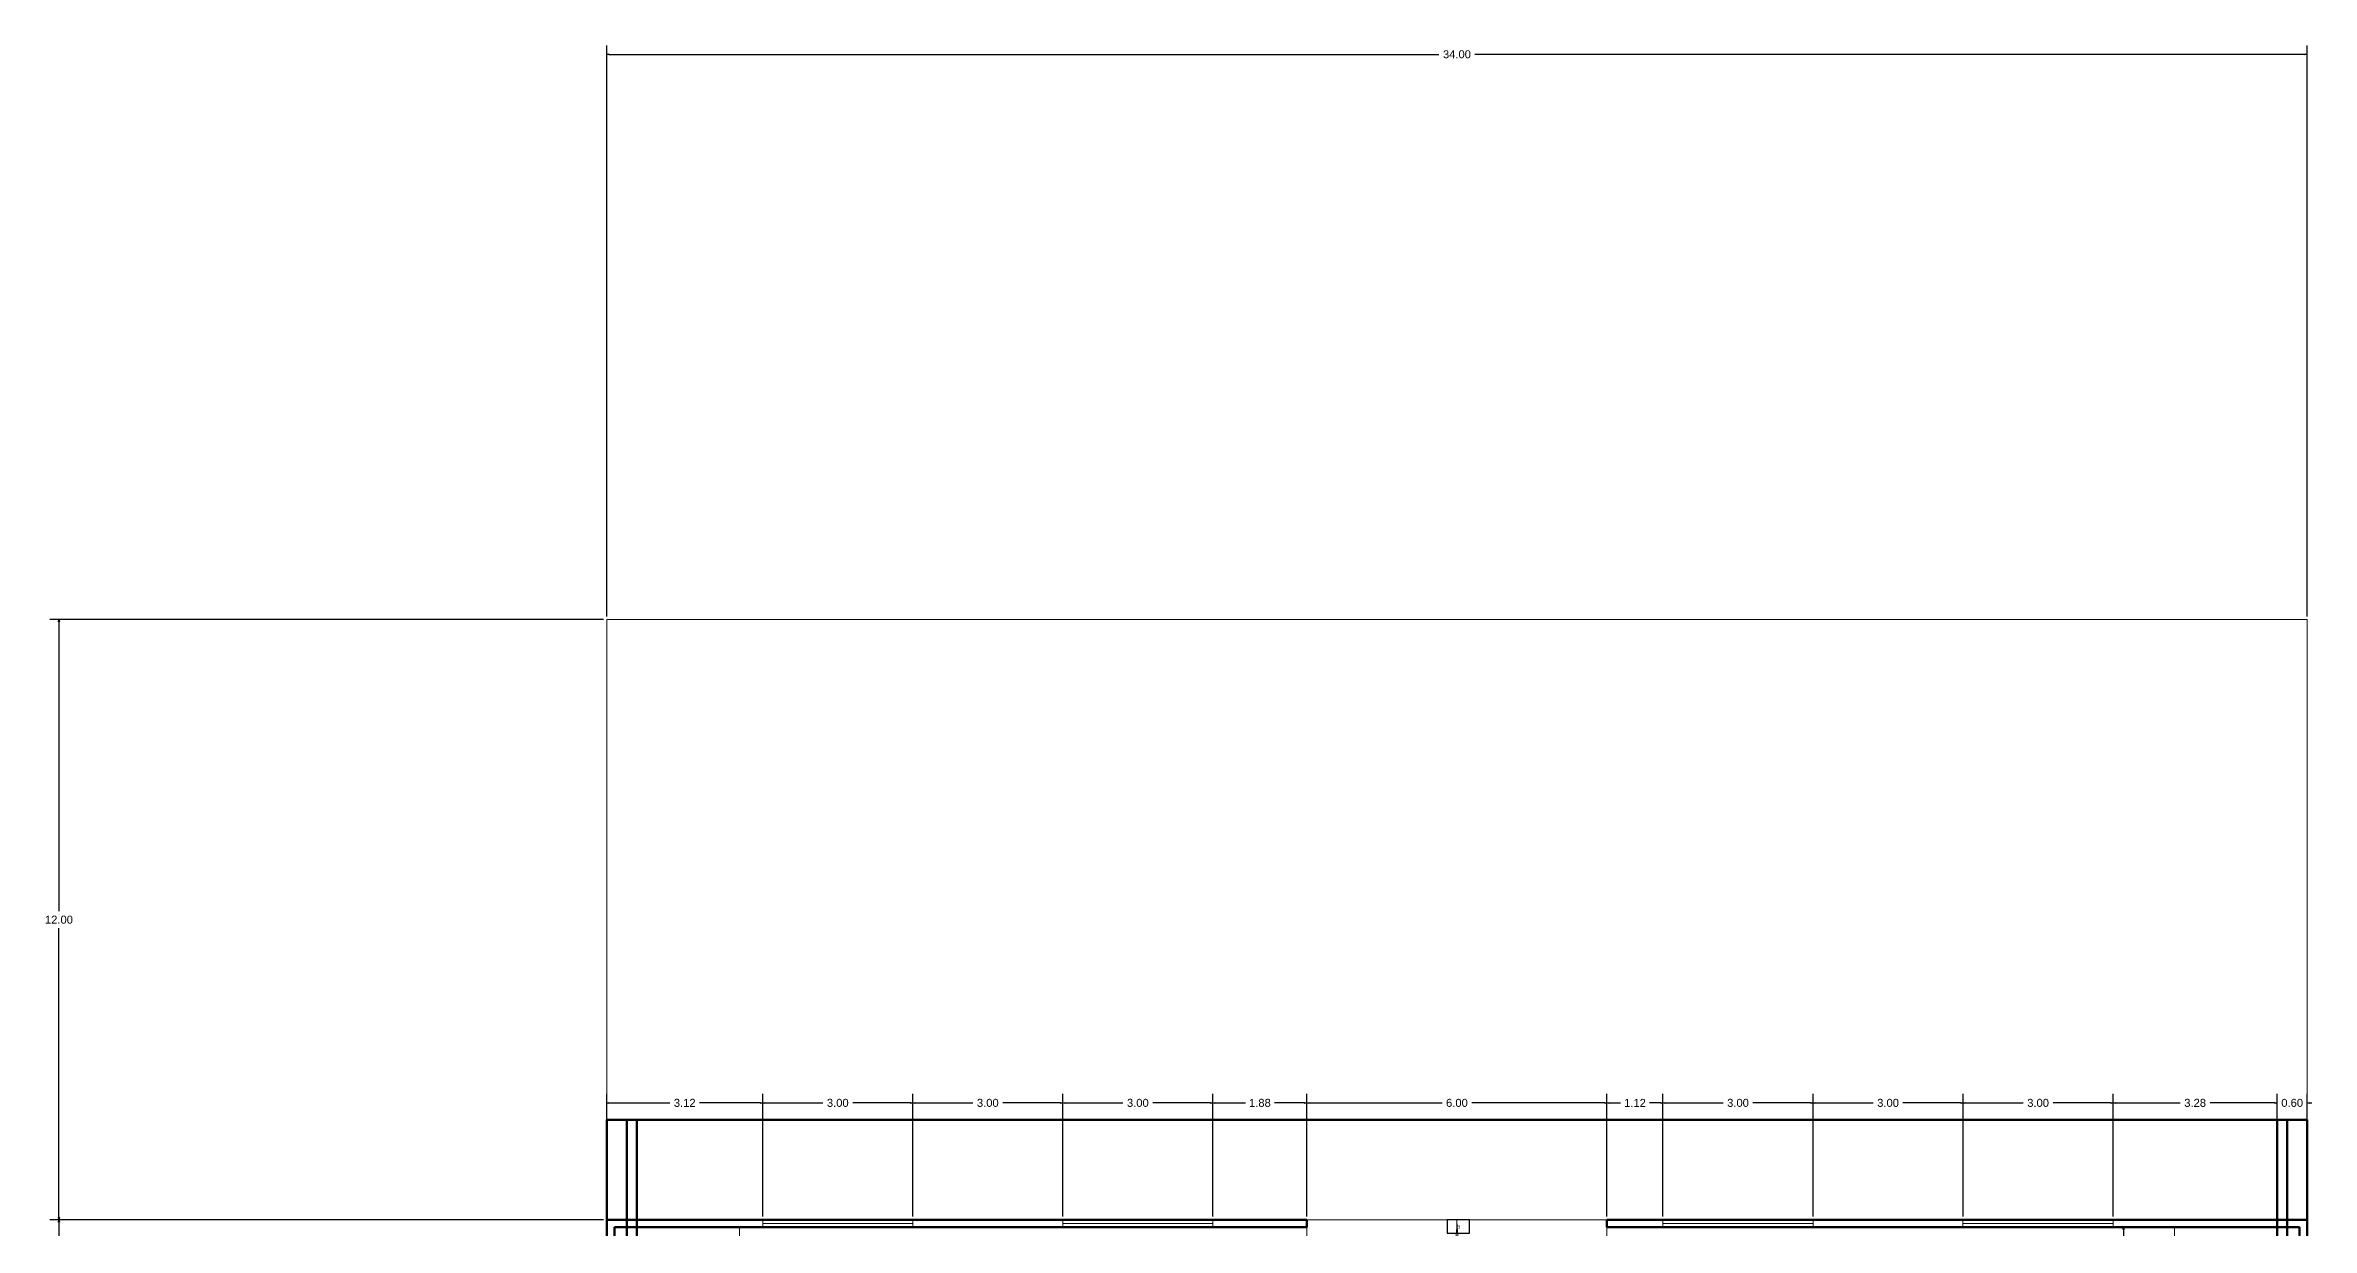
# Model space of a CAD drawing. Header units: metres. Extents: x -1 to 720, y -8 to 179.
# Drawn here: x 558.96 to 604.27, y 141.86 to 165.5 of the extents above; entities that cross this region are included whole.
import ezdxf

# ---------------------------------------------------------------- set-up
doc = ezdxf.new("R2010")
doc.units = ezdxf.units.M
doc.header["$PDMODE"] = 34
for name, color, linetype in [('0-ANOTATION', 7, 'Continuous'), ('0-Dimension', 9, 'Continuous'), ('S-PLAT', 7, 'Continuous')]:
    doc.layers.add(name, color=color, linetype=linetype)
for name, color, linetype, lineweight in [('A-AREA', 7, 'Continuous', 5), ('A-DOOR', 251, 'Continuous', 18), ('A-FURN', 46, 'Continuous', 18), ('A-GLAZ', 2, 'Continuous', 18), ('A-ROOF', 226, 'Continuous', 53), ('A-WALL', 7, 'Continuous', 60), ('C-WALL', 7, 'Continuous', 60), ('S-BEAM', 1, 'Continuous', 50)]:
    doc.layers.add(name, color=color, linetype=linetype, lineweight=lineweight)
doc.styles.get("Standard").update_dxf_attribs({"font": 'arial.ttf'})
doc.dimstyles.new('DAPC Standard', dxfattribs={"dimtxt": 0.3, "dimasz": 0.18, "dimexe": 0.18, "dimexo": 0.0625, "dimgap": 0.09, "dimtad": 0, "dimtih": 1, "dimtoh": 1, "dimzin": 0, "dimdsep": 46, "dimtxsty": 'Standard', "dimblk": 'CLOSEDBLANK', "dimcen": 0.09, "dimazin": 0, "dimtfac": 1, "dimtofl": 0, "dimtmove": 0, "dimatfit": 3, "dimfxl": 1, "dimtolj": 1, "dimtzin": 0, "dimarcsym": 0})

# ---------------------------------------------------------------- blocks, each defined once
blk = doc.blocks.new('_ClosedBlank')
at = {"color": 0, "linetype": 'ByBlock', "lineweight": -2}
for p, q in [((-1, 0.2), (0, 0)), ((-1, 0.2), (-1, -0.2)), ((0, 0), (-1, -0.2))]:
    blk.add_line(p, q, dxfattribs=at)
blk = doc.blocks.new('*D324')
at = {"layer": '0-Dimension', "color": 0, "lineweight": -2, "transparency": 16777216}
for p, q in [((570.185, 154.083), (570.185, 165.503)), ((604.185, 154.083), (604.185, 165.503)), ((570.23, 165.323), (586.825, 165.323)), ((604.14, 165.323), (587.545, 165.323))]:
    blk.add_line(p, q, dxfattribs=at)
at = {"layer": 'Defpoints', "color": 0, "transparency": 16777216}
for p in [(604.185, 165.323), (570.185, 154.02), (604.185, 154.02)]:
    blk.add_point(p, dxfattribs=at)
at = {"layer": '0-Dimension', "color": 0, "lineweight": -2, "transparency": 16777216, "xscale": 0.045, "yscale": 0.045, "zscale": 0.045, "rotation": 180}
blk.add_blockref('_ClosedBlank', (570.185, 165.323), dxfattribs=at)
at = {"layer": '0-Dimension', "color": 0, "lineweight": -2, "transparency": 16777216, "xscale": 0.045, "yscale": 0.045, "zscale": 0.045}
blk.add_blockref('_ClosedBlank', (604.185, 165.323), dxfattribs=at)
at = {"layer": '0-Dimension', "color": 0, "transparency": 16777216, "insert": (587.185, 165.323), "char_height": 0.16, "attachment_point": 5}
blk.add_mtext('\\A1;34.00', dxfattribs=at)
blk = doc.blocks.new('*D326')
at = {"layer": '0-Dimension', "color": 0, "lineweight": -2, "transparency": 16777216}
for p, q in [((570.123, 142.02), (559.053, 142.02)), ((559.233, 141.975), (559.233, 124.192)), ((559.233, 106.065), (559.233, 123.849)), ((570.123, 106.02), (559.053, 106.02))]:
    blk.add_line(p, q, dxfattribs=at)
at = {"layer": 'Defpoints', "color": 0, "transparency": 16777216}
for p in [(559.233, 142.02), (570.185, 142.02), (570.185, 106.02)]:
    blk.add_point(p, dxfattribs=at)
at = {"layer": '0-Dimension', "color": 0, "lineweight": -2, "transparency": 16777216, "xscale": 0.045, "yscale": 0.045, "zscale": 0.045}
for p, rotation in [((559.233, 142.02), 90), ((559.233, 106.02), 270)]:
    blk.add_blockref('_ClosedBlank', p, dxfattribs=dict(at, rotation=rotation))
at = {"layer": '0-Dimension', "color": 0, "transparency": 16777216, "insert": (559.233, 124.02), "char_height": 0.16, "attachment_point": 5}
blk.add_mtext('\\A1;36.00', dxfattribs=at)
blk = doc.blocks.new('*D327')
at = {"layer": '0-Dimension', "color": 0, "lineweight": -2, "transparency": 16777216}
for p, q in [((570.123, 154.02), (559.053, 154.02)), ((559.233, 153.975), (559.233, 148.192)), ((559.233, 142.065), (559.233, 147.849)), ((570.123, 142.02), (559.053, 142.02))]:
    blk.add_line(p, q, dxfattribs=at)
at = {"layer": 'Defpoints', "color": 0, "transparency": 16777216}
for p in [(559.233, 154.02), (570.185, 154.02), (570.185, 142.02)]:
    blk.add_point(p, dxfattribs=at)
at = {"layer": '0-Dimension', "color": 0, "lineweight": -2, "transparency": 16777216, "xscale": 0.045, "yscale": 0.045, "zscale": 0.045}
for p, rotation in [((559.233, 154.02), 90), ((559.233, 142.02), 270)]:
    blk.add_blockref('_ClosedBlank', p, dxfattribs=dict(at, rotation=rotation))
at = {"layer": '0-Dimension', "color": 0, "transparency": 16777216, "insert": (559.233, 148.02), "char_height": 0.16, "attachment_point": 5}
blk.add_mtext('\\A1;12.00', dxfattribs=at)
blk = doc.blocks.new('*D328')
at = {"layer": '0-Dimension', "color": 0, "lineweight": -2, "transparency": 16777216}
for p, q in [((570.185, 142.083), (570.185, 144.537)), ((570.23, 144.357), (571.448, 144.357)), ((573.26, 144.357), (572.042, 144.357)), ((573.305, 142.083), (573.305, 144.537))]:
    blk.add_line(p, q, dxfattribs=at)
at = {"layer": 'Defpoints', "color": 0, "transparency": 16777216}
for p in [(573.305, 144.357), (570.185, 142.02), (573.305, 142.02)]:
    blk.add_point(p, dxfattribs=at)
at = {"layer": '0-Dimension', "color": 0, "lineweight": -2, "transparency": 16777216, "xscale": 0.045, "yscale": 0.045, "zscale": 0.045, "rotation": 180}
blk.add_blockref('_ClosedBlank', (570.185, 144.357), dxfattribs=at)
at = {"layer": '0-Dimension', "color": 0, "lineweight": -2, "transparency": 16777216, "xscale": 0.045, "yscale": 0.045, "zscale": 0.045}
blk.add_blockref('_ClosedBlank', (573.305, 144.357), dxfattribs=at)
at = {"layer": '0-Dimension', "color": 0, "transparency": 16777216, "insert": (571.745, 144.357), "char_height": 0.16, "attachment_point": 5}
blk.add_mtext('\\A1;3.12', dxfattribs=at)
blk = doc.blocks.new('*D329')
at = {"layer": '0-Dimension', "color": 0, "lineweight": -2, "transparency": 16777216}
for p, q in [((573.305, 142.083), (573.305, 144.537)), ((573.35, 144.357), (574.508, 144.357)), ((576.26, 144.357), (575.103, 144.357)), ((576.305, 142.083), (576.305, 144.537))]:
    blk.add_line(p, q, dxfattribs=at)
at = {"layer": 'Defpoints', "color": 0, "transparency": 16777216}
for p in [(576.305, 144.357), (573.305, 142.02), (576.305, 142.02)]:
    blk.add_point(p, dxfattribs=at)
at = {"layer": '0-Dimension', "color": 0, "lineweight": -2, "transparency": 16777216, "xscale": 0.045, "yscale": 0.045, "zscale": 0.045, "rotation": 180}
blk.add_blockref('_ClosedBlank', (573.305, 144.357), dxfattribs=at)
at = {"layer": '0-Dimension', "color": 0, "lineweight": -2, "transparency": 16777216, "xscale": 0.045, "yscale": 0.045, "zscale": 0.045}
blk.add_blockref('_ClosedBlank', (576.305, 144.357), dxfattribs=at)
at = {"layer": '0-Dimension', "color": 0, "transparency": 16777216, "insert": (574.805, 144.357), "char_height": 0.16, "attachment_point": 5}
blk.add_mtext('\\A1;3.00', dxfattribs=at)
blk = doc.blocks.new('*D330')
at = {"layer": '0-Dimension', "color": 0, "lineweight": -2, "transparency": 16777216}
for p, q in [((576.305, 142.083), (576.305, 144.537)), ((576.35, 144.357), (577.508, 144.357)), ((579.26, 144.357), (578.103, 144.357)), ((579.305, 142.083), (579.305, 144.537))]:
    blk.add_line(p, q, dxfattribs=at)
at = {"layer": 'Defpoints', "color": 0, "transparency": 16777216}
for p in [(579.305, 144.357), (576.305, 142.02), (579.305, 142.02)]:
    blk.add_point(p, dxfattribs=at)
at = {"layer": '0-Dimension', "color": 0, "lineweight": -2, "transparency": 16777216, "xscale": 0.045, "yscale": 0.045, "zscale": 0.045, "rotation": 180}
blk.add_blockref('_ClosedBlank', (576.305, 144.357), dxfattribs=at)
at = {"layer": '0-Dimension', "color": 0, "lineweight": -2, "transparency": 16777216, "xscale": 0.045, "yscale": 0.045, "zscale": 0.045}
blk.add_blockref('_ClosedBlank', (579.305, 144.357), dxfattribs=at)
at = {"layer": '0-Dimension', "color": 0, "transparency": 16777216, "insert": (577.805, 144.357), "char_height": 0.16, "attachment_point": 5}
blk.add_mtext('\\A1;3.00', dxfattribs=at)
blk = doc.blocks.new('*D331')
at = {"layer": '0-Dimension', "color": 0, "lineweight": -2, "transparency": 16777216}
for p, q in [((579.305, 142.083), (579.305, 144.537)), ((579.35, 144.357), (580.508, 144.357)), ((582.26, 144.357), (581.103, 144.357)), ((582.305, 142.083), (582.305, 144.537))]:
    blk.add_line(p, q, dxfattribs=at)
at = {"layer": 'Defpoints', "color": 0, "transparency": 16777216}
for p in [(582.305, 144.357), (579.305, 142.02), (582.305, 142.02)]:
    blk.add_point(p, dxfattribs=at)
at = {"layer": '0-Dimension', "color": 0, "lineweight": -2, "transparency": 16777216, "xscale": 0.045, "yscale": 0.045, "zscale": 0.045, "rotation": 180}
blk.add_blockref('_ClosedBlank', (579.305, 144.357), dxfattribs=at)
at = {"layer": '0-Dimension', "color": 0, "lineweight": -2, "transparency": 16777216, "xscale": 0.045, "yscale": 0.045, "zscale": 0.045}
blk.add_blockref('_ClosedBlank', (582.305, 144.357), dxfattribs=at)
at = {"layer": '0-Dimension', "color": 0, "transparency": 16777216, "insert": (580.805, 144.357), "char_height": 0.16, "attachment_point": 5}
blk.add_mtext('\\A1;3.00', dxfattribs=at)
blk = doc.blocks.new('*D332')
at = {"layer": '0-Dimension', "color": 0, "lineweight": -2, "transparency": 16777216}
for p, q in [((582.305, 142.083), (582.305, 144.537)), ((582.35, 144.357), (582.955, 144.357)), ((584.14, 144.357), (583.536, 144.357)), ((584.185, 142.083), (584.185, 144.537))]:
    blk.add_line(p, q, dxfattribs=at)
at = {"layer": 'Defpoints', "color": 0, "transparency": 16777216}
for p in [(584.185, 144.357), (582.305, 142.02), (584.185, 142.02)]:
    blk.add_point(p, dxfattribs=at)
at = {"layer": '0-Dimension', "color": 0, "lineweight": -2, "transparency": 16777216, "xscale": 0.045, "yscale": 0.045, "zscale": 0.045, "rotation": 180}
blk.add_blockref('_ClosedBlank', (582.305, 144.357), dxfattribs=at)
at = {"layer": '0-Dimension', "color": 0, "lineweight": -2, "transparency": 16777216, "xscale": 0.045, "yscale": 0.045, "zscale": 0.045}
blk.add_blockref('_ClosedBlank', (584.185, 144.357), dxfattribs=at)
at = {"layer": '0-Dimension', "color": 0, "transparency": 16777216, "insert": (583.245, 144.357), "char_height": 0.16, "attachment_point": 5}
blk.add_mtext('\\A1;1.88', dxfattribs=at)
blk = doc.blocks.new('*D333')
at = {"layer": '0-Dimension', "color": 0, "lineweight": -2, "transparency": 16777216}
for p, q in [((584.185, 142.083), (584.185, 144.537)), ((584.23, 144.357), (586.887, 144.357)), ((590.14, 144.357), (587.483, 144.357)), ((590.185, 142.083), (590.185, 144.537))]:
    blk.add_line(p, q, dxfattribs=at)
at = {"layer": 'Defpoints', "color": 0, "transparency": 16777216}
for p in [(590.185, 144.357), (584.185, 142.02), (590.185, 142.02)]:
    blk.add_point(p, dxfattribs=at)
at = {"layer": '0-Dimension', "color": 0, "lineweight": -2, "transparency": 16777216, "xscale": 0.045, "yscale": 0.045, "zscale": 0.045, "rotation": 180}
blk.add_blockref('_ClosedBlank', (584.185, 144.357), dxfattribs=at)
at = {"layer": '0-Dimension', "color": 0, "lineweight": -2, "transparency": 16777216, "xscale": 0.045, "yscale": 0.045, "zscale": 0.045}
blk.add_blockref('_ClosedBlank', (590.185, 144.357), dxfattribs=at)
at = {"layer": '0-Dimension', "color": 0, "transparency": 16777216, "insert": (587.185, 144.357), "char_height": 0.16, "attachment_point": 5}
blk.add_mtext('\\A1;6.00', dxfattribs=at)
blk = doc.blocks.new('*D334')
at = {"layer": '0-Dimension', "color": 0, "lineweight": -2, "transparency": 16777216}
for p, q in [((590.185, 142.083), (590.185, 144.537)), ((590.23, 144.357), (590.456, 144.357)), ((591.26, 144.357), (591.035, 144.357)), ((591.305, 142.083), (591.305, 144.537))]:
    blk.add_line(p, q, dxfattribs=at)
at = {"layer": 'Defpoints', "color": 0, "transparency": 16777216}
for p in [(591.305, 144.357), (590.185, 142.02), (591.305, 142.02)]:
    blk.add_point(p, dxfattribs=at)
at = {"layer": '0-Dimension', "color": 0, "lineweight": -2, "transparency": 16777216, "xscale": 0.045, "yscale": 0.045, "zscale": 0.045, "rotation": 180}
blk.add_blockref('_ClosedBlank', (590.185, 144.357), dxfattribs=at)
at = {"layer": '0-Dimension', "color": 0, "lineweight": -2, "transparency": 16777216, "xscale": 0.045, "yscale": 0.045, "zscale": 0.045}
blk.add_blockref('_ClosedBlank', (591.305, 144.357), dxfattribs=at)
at = {"layer": '0-Dimension', "color": 0, "transparency": 16777216, "insert": (590.745, 144.357), "char_height": 0.16, "attachment_point": 5}
blk.add_mtext('\\A1;1.12', dxfattribs=at)
blk = doc.blocks.new('*D335')
at = {"layer": '0-Dimension', "color": 0, "lineweight": -2, "transparency": 16777216}
for p, q in [((591.305, 142.083), (591.305, 144.537)), ((591.35, 144.357), (592.508, 144.357)), ((594.26, 144.357), (593.103, 144.357)), ((594.305, 142.083), (594.305, 144.537))]:
    blk.add_line(p, q, dxfattribs=at)
at = {"layer": 'Defpoints', "color": 0, "transparency": 16777216}
for p in [(594.305, 144.357), (591.305, 142.02), (594.305, 142.02)]:
    blk.add_point(p, dxfattribs=at)
at = {"layer": '0-Dimension', "color": 0, "lineweight": -2, "transparency": 16777216, "xscale": 0.045, "yscale": 0.045, "zscale": 0.045, "rotation": 180}
blk.add_blockref('_ClosedBlank', (591.305, 144.357), dxfattribs=at)
at = {"layer": '0-Dimension', "color": 0, "lineweight": -2, "transparency": 16777216, "xscale": 0.045, "yscale": 0.045, "zscale": 0.045}
blk.add_blockref('_ClosedBlank', (594.305, 144.357), dxfattribs=at)
at = {"layer": '0-Dimension', "color": 0, "transparency": 16777216, "insert": (592.805, 144.357), "char_height": 0.16, "attachment_point": 5}
blk.add_mtext('\\A1;3.00', dxfattribs=at)
blk = doc.blocks.new('*D336')
at = {"layer": '0-Dimension', "color": 0, "lineweight": -2, "transparency": 16777216}
for p, q in [((594.305, 142.083), (594.305, 144.537)), ((594.35, 144.357), (595.508, 144.357)), ((597.26, 144.357), (596.103, 144.357)), ((597.305, 142.083), (597.305, 144.537))]:
    blk.add_line(p, q, dxfattribs=at)
at = {"layer": 'Defpoints', "color": 0, "transparency": 16777216}
for p in [(597.305, 144.357), (594.305, 142.02), (597.305, 142.02)]:
    blk.add_point(p, dxfattribs=at)
at = {"layer": '0-Dimension', "color": 0, "lineweight": -2, "transparency": 16777216, "xscale": 0.045, "yscale": 0.045, "zscale": 0.045, "rotation": 180}
blk.add_blockref('_ClosedBlank', (594.305, 144.357), dxfattribs=at)
at = {"layer": '0-Dimension', "color": 0, "lineweight": -2, "transparency": 16777216, "xscale": 0.045, "yscale": 0.045, "zscale": 0.045}
blk.add_blockref('_ClosedBlank', (597.305, 144.357), dxfattribs=at)
at = {"layer": '0-Dimension', "color": 0, "transparency": 16777216, "insert": (595.805, 144.357), "char_height": 0.16, "attachment_point": 5}
blk.add_mtext('\\A1;3.00', dxfattribs=at)
blk = doc.blocks.new('*D337')
at = {"layer": '0-Dimension', "color": 0, "lineweight": -2, "transparency": 16777216}
for p, q in [((597.305, 142.083), (597.305, 144.537)), ((597.35, 144.357), (598.508, 144.357)), ((600.26, 144.357), (599.103, 144.357)), ((600.305, 142.083), (600.305, 144.537))]:
    blk.add_line(p, q, dxfattribs=at)
at = {"layer": 'Defpoints', "color": 0, "transparency": 16777216}
for p in [(600.305, 144.357), (597.305, 142.02), (600.305, 142.02)]:
    blk.add_point(p, dxfattribs=at)
at = {"layer": '0-Dimension', "color": 0, "lineweight": -2, "transparency": 16777216, "xscale": 0.045, "yscale": 0.045, "zscale": 0.045, "rotation": 180}
blk.add_blockref('_ClosedBlank', (597.305, 144.357), dxfattribs=at)
at = {"layer": '0-Dimension', "color": 0, "lineweight": -2, "transparency": 16777216, "xscale": 0.045, "yscale": 0.045, "zscale": 0.045}
blk.add_blockref('_ClosedBlank', (600.305, 144.357), dxfattribs=at)
at = {"layer": '0-Dimension', "color": 0, "transparency": 16777216, "insert": (598.805, 144.357), "char_height": 0.16, "attachment_point": 5}
blk.add_mtext('\\A1;3.00', dxfattribs=at)
blk = doc.blocks.new('*D338')
at = {"layer": '0-Dimension', "color": 0, "lineweight": -2, "transparency": 16777216}
for p, q in [((600.305, 142.083), (600.305, 144.537)), ((600.35, 144.357), (601.647, 144.357)), ((603.54, 144.357), (602.243, 144.357)), ((603.585, 142.083), (603.585, 144.537))]:
    blk.add_line(p, q, dxfattribs=at)
at = {"layer": 'Defpoints', "color": 0, "transparency": 16777216}
for p in [(603.585, 144.357), (600.305, 142.02), (603.585, 142.02)]:
    blk.add_point(p, dxfattribs=at)
at = {"layer": '0-Dimension', "color": 0, "lineweight": -2, "transparency": 16777216, "xscale": 0.045, "yscale": 0.045, "zscale": 0.045, "rotation": 180}
blk.add_blockref('_ClosedBlank', (600.305, 144.357), dxfattribs=at)
at = {"layer": '0-Dimension', "color": 0, "lineweight": -2, "transparency": 16777216, "xscale": 0.045, "yscale": 0.045, "zscale": 0.045}
blk.add_blockref('_ClosedBlank', (603.585, 144.357), dxfattribs=at)
at = {"layer": '0-Dimension', "color": 0, "transparency": 16777216, "insert": (601.945, 144.357), "char_height": 0.16, "attachment_point": 5}
blk.add_mtext('\\A1;3.28', dxfattribs=at)
blk = doc.blocks.new('*D339')
at = {"layer": '0-Dimension', "color": 0, "lineweight": -2, "transparency": 16777216}
for p, q in [((603.54, 144.357), (603.495, 144.357)), ((603.585, 142.083), (603.585, 144.537)), ((604.185, 142.083), (604.185, 144.537)), ((604.23, 144.357), (604.275, 144.357))]:
    blk.add_line(p, q, dxfattribs=at)
at = {"layer": 'Defpoints', "color": 0, "transparency": 16777216}
for p in [(604.185, 144.357), (603.585, 142.02), (604.185, 142.02)]:
    blk.add_point(p, dxfattribs=at)
at = {"layer": '0-Dimension', "color": 0, "lineweight": -2, "transparency": 16777216, "xscale": 0.045, "yscale": 0.045, "zscale": 0.045}
blk.add_blockref('_ClosedBlank', (603.585, 144.357), dxfattribs=at)
at = {"layer": '0-Dimension', "color": 0, "lineweight": -2, "transparency": 16777216, "xscale": 0.045, "yscale": 0.045, "zscale": 0.045, "rotation": 180}
blk.add_blockref('_ClosedBlank', (604.185, 144.357), dxfattribs=at)
at = {"layer": '0-Dimension', "color": 0, "transparency": 16777216, "insert": (603.885, 144.357), "char_height": 0.16, "attachment_point": 5}
blk.add_mtext('\\A1;0.60', dxfattribs=at)
blk = doc.blocks.new('*D342')
at = {"layer": '0-Dimension', "color": 0, "lineweight": -2, "transparency": 16777216}
for p, q in [((601.47, 141.871), (600.333, 141.871)), ((600.513, 141.826), (600.513, 129.906)), ((600.513, 117.645), (600.513, 129.565)), ((601.47, 117.6), (600.333, 117.6))]:
    blk.add_line(p, q, dxfattribs=at)
at = {"layer": 'Defpoints', "color": 0, "transparency": 16777216}
for p in [(600.513, 141.871), (601.533, 141.871), (601.533, 117.6)]:
    blk.add_point(p, dxfattribs=at)
at = {"layer": '0-Dimension', "color": 0, "lineweight": -2, "transparency": 16777216, "xscale": 0.045, "yscale": 0.045, "zscale": 0.045}
for p, rotation in [((600.513, 141.871), 90), ((600.513, 117.6), 270)]:
    blk.add_blockref('_ClosedBlank', p, dxfattribs=dict(at, rotation=rotation))
at = {"layer": '0-Dimension', "color": 0, "transparency": 16777216, "insert": (600.513, 129.736), "char_height": 0.16, "attachment_point": 5}
blk.add_mtext('\\A1;24.27', dxfattribs=at)
blk = doc.blocks.new('*D350')
at = {"layer": '0-Dimension', "color": 0, "lineweight": -2, "transparency": 16777216}
for p, q in [((570.185, 141.958), (570.185, 139.562)), ((570.23, 139.742), (572.713, 139.742)), ((575.793, 139.742), (573.31, 139.742)), ((575.838, 138.933), (575.838, 139.922))]:
    blk.add_line(p, q, dxfattribs=at)
at = {"layer": 'Defpoints', "color": 0, "transparency": 16777216}
for p in [(570.185, 142.02), (570.185, 139.742), (575.838, 138.871)]:
    blk.add_point(p, dxfattribs=at)
at = {"layer": '0-Dimension', "color": 0, "lineweight": -2, "transparency": 16777216, "xscale": 0.045, "yscale": 0.045, "zscale": 0.045, "rotation": 180}
blk.add_blockref('_ClosedBlank', (570.185, 139.742), dxfattribs=at)
at = {"layer": '0-Dimension', "color": 0, "lineweight": -2, "transparency": 16777216, "xscale": 0.045, "yscale": 0.045, "zscale": 0.045}
blk.add_blockref('_ClosedBlank', (575.838, 139.742), dxfattribs=at)
at = {"layer": '0-Dimension', "color": 0, "transparency": 16777216, "insert": (573.011, 139.742), "char_height": 0.16, "attachment_point": 5}
blk.add_mtext('\\A1;5.65', dxfattribs=at)

msp = doc.modelspace()

# ---------------------------------------------------------------- linework, layer by layer
at = {"layer": '0-ANOTATION', "color": 240, "true_color": 0xed1f24}
msp.add_lwpolyline([(587.435, 142.02), (586.987, 142.02), (586.987, 141.754), (587.435, 141.754)], close=True, dxfattribs=at)
at = {"layer": 'A-AREA'}
for p, q in [((570.185, 100.02), (570.185, 154.02)), ((604.185, 154.02), (570.185, 154.02)), ((570.185, 154.02), (570.185, 142.02)), ((604.185, 100.02), (604.185, 154.02)), ((604.185, 154.02), (604.185, 142.02)), ((604.185, 142.02), (570.185, 142.02))]:
    msp.add_line(p, q, dxfattribs=at)
at = {"layer": 'A-DOOR'}
for p, q in [((584.185, 142.02), (590.185, 142.02)), ((590.185, 142.02), (584.185, 142.02)), ((584.185, 142.02), (584.185, 139.02)), ((584.185, 142.02), (590.185, 142.02)), ((590.185, 142.02), (584.185, 142.02)), ((590.185, 142.02), (590.185, 139.02))]:
    msp.add_line(p, q, dxfattribs=at)
for centre, start, end in [((584.185, 142.02), 270, 0), ((590.185, 142.02), 180, 270)]:
    msp.add_arc(centre, 3, start, end, dxfattribs=at)
at = {"layer": 'A-FURN'}
for points in [[(570.338, 141.871), (572.838, 141.871), (572.838, 106.173), (570.338, 106.173)], [(604.033, 117.6), (601.533, 117.6), (601.533, 141.871), (604.033, 141.871)]]:
    msp.add_lwpolyline(points, close=True, dxfattribs=at)
at = {"layer": 'A-GLAZ'}
for p, q in [((576.305, 142.02), (573.305, 142.02)), ((573.305, 142.02), (573.305, 141.871)), ((576.305, 141.946), (573.305, 141.946)), ((573.305, 141.871), (576.305, 141.871)), ((576.305, 141.871), (576.305, 142.02)), ((579.305, 141.871), (579.305, 142.02)), ((579.305, 142.02), (582.305, 142.02)), ((579.305, 141.946), (582.305, 141.946)), ((582.305, 141.871), (579.305, 141.871)), ((582.305, 142.02), (582.305, 141.871)), ((594.305, 142.02), (591.305, 142.02)), ((591.305, 142.02), (591.305, 141.871)), ((591.305, 141.946), (594.305, 141.946)), ((591.305, 141.871), (594.305, 141.871)), ((594.305, 141.871), (594.305, 142.02)), ((597.299, 141.871), (597.299, 142.02)), ((600.305, 141.871), (597.299, 141.871)), ((597.305, 142.02), (600.305, 142.02)), ((597.305, 141.946), (600.305, 141.946)), ((600.305, 142.02), (600.305, 141.871))]:
    msp.add_line(p, q, dxfattribs=at)
at = {"layer": 'A-ROOF'}
for p, q in [((570.185, 142.02), (570.185, 144.02)), ((604.185, 144.02), (570.185, 144.02)), ((570.185, 144.02), (570.585, 144.02)), ((570.585, 104.02), (570.585, 144.02)), ((603.585, 144.02), (603.585, 143.82)), ((603.778, 104.02), (603.785, 143.82)), ((604.185, 144.02), (603.785, 144.02)), ((603.785, 143.82), (603.785, 144.02)), ((604.185, 142.02), (604.185, 144.02)), ((570.185, 104.02), (570.185, 142.02)), ((604.185, 106.02), (604.185, 142.02))]:
    msp.add_line(p, q, dxfattribs=at)
at = {"layer": 'A-WALL'}
for p, q in [((570.185, 106.02), (570.185, 142.02)), ((570.185, 142.02), (584.185, 142.02)), ((584.185, 141.871), (570.338, 141.871)), ((570.338, 141.871), (570.338, 106.173)), ((587.189, 141.871), (587.181, 141.871)), ((590.185, 142.02), (604.185, 142.02)), ((604.033, 141.871), (590.185, 141.871)), ((604.033, 114.6), (604.033, 141.871)), ((604.185, 114.6), (604.185, 142.02))]:
    msp.add_line(p, q, dxfattribs=at)
at = {"layer": 'C-WALL'}
for p, q in [((584.185, 142.02), (584.185, 141.871)), ((584.185, 142.02), (584.185, 141.871)), ((590.185, 141.871), (590.185, 142.02)), ((590.185, 141.871), (590.185, 142.02))]:
    msp.add_line(p, q, dxfattribs=at)
at = {"layer": 'S-BEAM'}
for p, q in [((570.185, 144.02), (570.185, 143.42)), ((570.185, 144.02), (570.185, 144.02)), ((570.185, 144.02), (570.785, 144.02)), ((570.785, 144.02), (570.785, 143.42)), ((570.785, 104.32), (570.785, 143.72)), ((604.185, 144.02), (603.585, 144.02)), ((603.585, 144.02), (603.585, 143.42)), ((604.185, 144.02), (604.185, 143.42)), ((570.185, 143.42), (570.185, 104.02)), ((603.585, 143.42), (603.578, 104.02)), ((604.185, 143.42), (604.178, 104.02))]:
    msp.add_line(p, q, dxfattribs=at)
at = {"layer": 'S-PLAT'}
msp.add_line((570.585, 144.02), (570.785, 144.02), dxfattribs=at)

# ---------------------------------------------------------------- texts
at = {"layer": '0-ANOTATION', "color": 240, "true_color": 0xed1f24}
msp.add_text('E', height=0.067, rotation=178.9468, dxfattribs=at).set_placement((587.249, 141.91))

# ---------------------------------------------------------------- dimensions: what is measured, and where the dimension line sits
at = {"layer": '0-Dimension'}
for base, p1, p2, override, picture, middle in [((604.185, 165.323), (570.185, 154.02), (604.185, 154.02), {"dimtxt": 0.16, "dimasz": 0.045}, '*D324', (587.185, 165.323)), ((573.305, 144.357), (570.185, 142.02), (573.305, 142.02), {"dimtxt": 0.16, "dimasz": 0.045}, '*D328', (571.745, 144.357)), ((576.305, 144.357), (573.305, 142.02), (576.305, 142.02), {"dimtxt": 0.16, "dimasz": 0.045, "dimtmove": 1}, '*D329', (574.805, 144.357)), ((579.305, 144.357), (576.305, 142.02), (579.305, 142.02), {"dimtxt": 0.16, "dimasz": 0.045, "dimtmove": 1}, '*D330', (577.805, 144.357)), ((582.305, 144.357), (579.305, 142.02), (582.305, 142.02), {"dimtxt": 0.16, "dimasz": 0.045, "dimtmove": 1}, '*D331', (580.805, 144.357)), ((584.185, 144.357), (582.305, 142.02), (584.185, 142.02), {"dimtxt": 0.16, "dimasz": 0.045, "dimtmove": 1}, '*D332', (583.245, 144.357)), ((590.185, 144.357), (584.185, 142.02), (590.185, 142.02), {"dimtxt": 0.16, "dimasz": 0.045, "dimtmove": 1}, '*D333', (587.185, 144.357)), ((591.305, 144.357), (590.185, 142.02), (591.305, 142.02), {"dimtxt": 0.16, "dimasz": 0.045, "dimtmove": 1}, '*D334', (590.745, 144.357)), ((594.305, 144.357), (591.305, 142.02), (594.305, 142.02), {"dimtxt": 0.16, "dimasz": 0.045, "dimtmove": 1}, '*D335', (592.805, 144.357)), ((597.305, 144.357), (594.305, 142.02), (597.305, 142.02), {"dimtxt": 0.16, "dimasz": 0.045, "dimtmove": 1}, '*D336', (595.805, 144.357)), ((600.305, 144.357), (597.305, 142.02), (600.305, 142.02), {"dimtxt": 0.16, "dimasz": 0.045, "dimtmove": 1}, '*D337', (598.805, 144.357)), ((603.585, 144.357), (600.305, 142.02), (603.585, 142.02), {"dimtxt": 0.16, "dimasz": 0.045, "dimtmove": 1}, '*D338', (601.945, 144.357)), ((604.185, 144.357), (603.585, 142.02), (604.185, 142.02), {"dimtxt": 0.16, "dimasz": 0.045, "dimtmove": 1}, '*D339', (603.885, 144.357)), ((570.185, 139.742), (575.838, 138.871), (570.185, 142.02), {"dimtxt": 0.16, "dimasz": 0.045}, '*D350', (573.011, 139.742))]:
    dim = msp.add_linear_dim(base=base, p1=p1, p2=p2, dimstyle='DAPC Standard', override=override, dxfattribs=at)
    dim.commit()
    dim.dimension.update_dxf_attribs({"geometry": picture, "text_midpoint": middle})
for base, p1, p2, override, picture, middle in [((559.233, 154.02), (570.185, 142.02), (570.185, 154.02), {"dimtxt": 0.16, "dimasz": 0.045, "dimtmove": 1}, '*D327', (559.233, 148.02)), ((559.233, 142.02), (570.185, 106.02), (570.185, 142.02), {"dimtxt": 0.16, "dimasz": 0.045, "dimtmove": 1}, '*D326', (559.233, 124.02)), ((600.513, 141.871), (601.533, 117.6), (601.533, 141.871), {"dimtxt": 0.16, "dimasz": 0.045}, '*D342', (600.513, 129.736))]:
    dim = msp.add_linear_dim(base=base, p1=p1, p2=p2, angle=90, dimstyle='DAPC Standard', override=override, dxfattribs=at)
    dim.commit()
    dim.dimension.update_dxf_attribs({"geometry": picture, "text_midpoint": middle})

doc.saveas('drawing.dxf')
